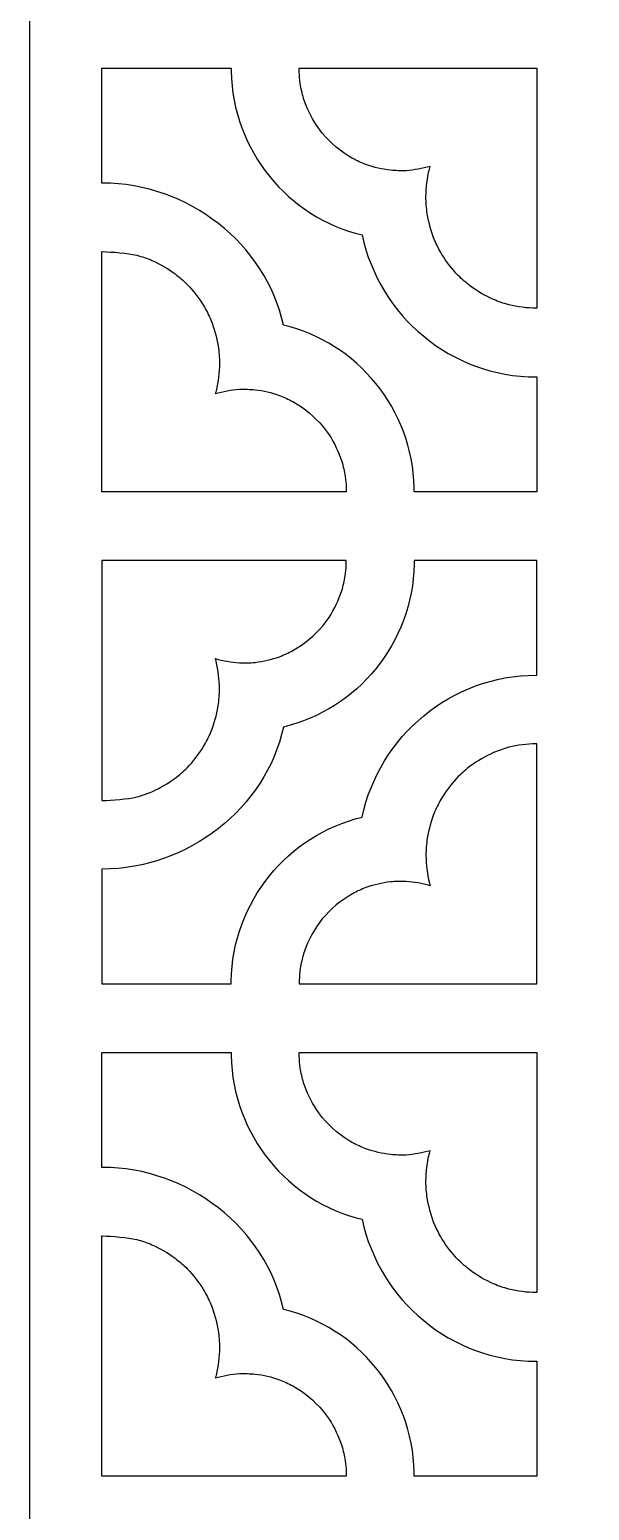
# Model space of a CAD drawing. Header units: centimetres. Extents: x -20.1 to -15.7, y -9 to 9.
# Drawn here: x -20.085 to -18.515, y 0.584 to 4.736 of the extents above; entities that cross this region are included whole.
import ezdxf

# ---------------------------------------------------------------- set-up
doc = ezdxf.new("R2010")
doc.units = ezdxf.units.CM
doc.header["$MEASUREMENT"] = 0
doc.layers.add('layer 1', color=7, linetype='Continuous')

msp = doc.modelspace()

# ---------------------------------------------------------------- linework, layer by layer
at = {"layer": 'layer 1', "color": 250}
for points, knots in [([(-20.08518, 9.00078), (-20.08518, 9.00078), (-15.65871, 9.00078), (-15.65871, 9.00078), (-15.65871, 9.00078), (-15.65871, 9.00078), (-15.65871, -9.00021), (-15.65871, -9.00021), (-15.65871, -9.00021), (-15.65871, -9.00021), (-20.08518, -9.00021), (-20.08518, -9.00021), (-20.08518, -9.00021), (-20.08518, -9.00021), (-20.08518, 9.00078), (-20.08518, 9.00078)], [0, 0, 0, 0, 0.2, 0.2, 0.2, 0.2, 0.4, 0.4, 0.4, 0.4, 0.6, 0.6, 0.6, 0.6, 1, 1, 1, 1]), ([(-19.00629, 3.43991), (-19.00629, 3.43991), (-18.66243, 3.43991), (-18.66243, 3.43991), (-18.66243, 3.43991), (-18.66243, 3.43991), (-18.66243, 3.76186), (-18.66243, 3.76186), (-18.66243, 3.76186), (-18.66362, 3.76186), (-18.66441, 3.76186), (-18.66454, 3.76186), (-18.66454, 3.76186), (-18.90349, 3.76186), (-19.10415, 3.93295), (-19.15284, 4.16012), (-19.15284, 4.16012), (-19.36021, 4.20938), (-19.51605, 4.39642), (-19.51996, 4.61979), (-19.51996, 4.61979), (-19.51998, 4.62088), (-19.52, 4.62408), (-19.52001, 4.62762), (-19.52001, 4.62762), (-19.52001, 4.62762), (-19.88259, 4.62762), (-19.88259, 4.62762), (-19.88259, 4.62762), (-19.88259, 4.62762), (-19.88259, 4.30563), (-19.88259, 4.30563), (-19.88259, 4.30563), (-19.88152, 4.30563), (-19.8807, 4.30563), (-19.88049, 4.30563), (-19.88049, 4.30563), (-19.64154, 4.30563), (-19.42214, 4.13455), (-19.37345, 3.90737), (-19.37345, 3.90737), (-19.16695, 3.85832), (-19.01155, 3.67264), (-19.00639, 3.45052), (-19.00639, 3.45052), (-19.00635, 3.44874), (-19.00631, 3.44432), (-19.00629, 3.43991)], [0, 0, 0, 0, 0.0769231, 0.0769231, 0.0769231, 0.0769231, 0.1538462, 0.1538462, 0.1538462, 0.1538462, 0.2307692, 0.2307692, 0.2307692, 0.2307692, 0.3076923, 0.3076923, 0.3076923, 0.3076923, 0.3846154, 0.3846154, 0.3846154, 0.3846154, 0.4615385, 0.4615385, 0.4615385, 0.4615385, 0.5384615, 0.5384615, 0.5384615, 0.5384615, 0.6153846, 0.6153846, 0.6153846, 0.6153846, 0.6923077, 0.6923077, 0.6923077, 0.6923077, 0.7692308, 0.7692308, 0.7692308, 0.7692308, 0.8461538, 0.8461538, 0.8461538, 0.8461538, 1, 1, 1, 1]), ([(-19.3292, 4.62762), (-19.32917, 4.62306), (-19.32911, 4.61863), (-19.32905, 4.61693), (-19.32905, 4.61693), (-19.32866, 4.60629), (-19.32777, 4.5956), (-19.32636, 4.5845), (-19.32636, 4.5845), (-19.32384, 4.57028), (-19.32077, 4.55686), (-19.31685, 4.54297), (-19.31685, 4.54297), (-19.30762, 4.51547), (-19.29643, 4.49206), (-19.28091, 4.46762), (-19.28091, 4.46762), (-19.28091, 4.46762), (-19.26437, 4.44529), (-19.26437, 4.44529), (-19.26437, 4.44529), (-19.23914, 4.41587), (-19.21307, 4.39408), (-19.17969, 4.37464), (-19.17969, 4.37464), (-19.1672, 4.36816), (-19.15497, 4.36256), (-19.14191, 4.35734), (-19.14191, 4.35734), (-19.11894, 4.34945), (-19.0975, 4.34448), (-19.07344, 4.34137), (-19.07344, 4.34137), (-19.05858, 4.34022), (-19.0444, 4.33987), (-19.0295, 4.34025), (-19.0295, 4.34025), (-19.00583, 4.34208), (-18.98458, 4.3458), (-18.96184, 4.35222), (-18.96184, 4.35222), (-18.96259, 4.34973), (-18.96332, 4.34723), (-18.96403, 4.3447), (-18.96403, 4.3447), (-18.97008, 4.31829), (-18.97307, 4.29396), (-18.97375, 4.26686), (-18.97375, 4.26686), (-18.97335, 4.25071), (-18.97221, 4.23536), (-18.97018, 4.21932), (-18.97018, 4.21932), (-18.96557, 4.19335), (-18.95911, 4.1703), (-18.9495, 4.14575), (-18.9495, 4.14575), (-18.94323, 4.13176), (-18.9366, 4.1187), (-18.92901, 4.10539), (-18.92901, 4.10539), (-18.91514, 4.08356), (-18.90062, 4.0649), (-18.88291, 4.04613), (-18.88291, 4.04613), (-18.87194, 4.03555), (-18.86096, 4.02593), (-18.84904, 4.01646), (-18.84904, 4.01646), (-18.8281, 4.00139), (-18.80777, 3.98954), (-18.78435, 3.97882), (-18.78435, 3.97882), (-18.77011, 3.97312), (-18.75626, 3.96837), (-18.74154, 3.96413), (-18.74154, 3.96413), (-18.71541, 3.95801), (-18.69134, 3.95499), (-18.66454, 3.9543), (-18.66454, 3.9543), (-18.66441, 3.9543), (-18.66363, 3.95431), (-18.66243, 3.95431), (-18.66243, 3.95431), (-18.66243, 3.95431), (-18.66243, 4.62762), (-18.66243, 4.62762), (-18.66243, 4.62762), (-18.66243, 4.62762), (-19.3292, 4.62762), (-19.3292, 4.62762)], [0, 0, 0, 0, 0.0416667, 0.0416667, 0.0416667, 0.0416667, 0.0833333, 0.0833333, 0.0833333, 0.0833333, 0.125, 0.125, 0.125, 0.125, 0.1666667, 0.1666667, 0.1666667, 0.1666667, 0.2083333, 0.2083333, 0.2083333, 0.2083333, 0.25, 0.25, 0.25, 0.25, 0.2916667, 0.2916667, 0.2916667, 0.2916667, 0.3333333, 0.3333333, 0.3333333, 0.3333333, 0.375, 0.375, 0.375, 0.375, 0.4166667, 0.4166667, 0.4166667, 0.4166667, 0.4583333, 0.4583333, 0.4583333, 0.4583333, 0.5, 0.5, 0.5, 0.5, 0.5416667, 0.5416667, 0.5416667, 0.5416667, 0.5833333, 0.5833333, 0.5833333, 0.5833333, 0.625, 0.625, 0.625, 0.625, 0.6666667, 0.6666667, 0.6666667, 0.6666667, 0.7083333, 0.7083333, 0.7083333, 0.7083333, 0.75, 0.75, 0.75, 0.75, 0.7916667, 0.7916667, 0.7916667, 0.7916667, 0.8333333, 0.8333333, 0.8333333, 0.8333333, 0.875, 0.875, 0.875, 0.875, 0.9166667, 0.9166667, 0.9166667, 0.9166667, 1, 1, 1, 1]), ([(-19.88259, 3.43991), (-19.88259, 3.43991), (-19.1971, 3.43991), (-19.1971, 3.43991), (-19.1971, 3.43991), (-19.19716, 3.44519), (-19.19724, 3.45078), (-19.19735, 3.45322), (-19.19735, 3.45322), (-19.19778, 3.46299), (-19.19864, 3.47282), (-19.19993, 3.48299), (-19.19993, 3.48299), (-19.20245, 3.49721), (-19.20552, 3.51063), (-19.20944, 3.52453), (-19.20944, 3.52453), (-19.21867, 3.55202), (-19.22986, 3.57543), (-19.24538, 3.59987), (-19.24538, 3.59987), (-19.24538, 3.59987), (-19.26192, 3.6222), (-19.26192, 3.6222), (-19.26192, 3.6222), (-19.28715, 3.65162), (-19.31322, 3.67341), (-19.3466, 3.69285), (-19.3466, 3.69285), (-19.35909, 3.69933), (-19.37132, 3.70493), (-19.38438, 3.71015), (-19.38438, 3.71015), (-19.40735, 3.71804), (-19.42879, 3.72301), (-19.45285, 3.72612), (-19.45285, 3.72612), (-19.46771, 3.72727), (-19.48189, 3.72762), (-19.49679, 3.72724), (-19.49679, 3.72724), (-19.52046, 3.72541), (-19.54171, 3.72169), (-19.56445, 3.71527), (-19.56445, 3.71527), (-19.5637, 3.71776), (-19.56297, 3.72026), (-19.56226, 3.72279), (-19.56226, 3.72279), (-19.55621, 3.7492), (-19.55322, 3.77353), (-19.55254, 3.80063), (-19.55254, 3.80063), (-19.55294, 3.81678), (-19.55408, 3.83213), (-19.55611, 3.84817), (-19.55611, 3.84817), (-19.56072, 3.87415), (-19.56718, 3.89719), (-19.57679, 3.92174), (-19.57679, 3.92174), (-19.58306, 3.93573), (-19.58969, 3.9488), (-19.59728, 3.9621), (-19.59728, 3.9621), (-19.61115, 3.98393), (-19.62567, 4.00259), (-19.64338, 4.02136), (-19.64338, 4.02136), (-19.65435, 4.03194), (-19.66533, 4.04156), (-19.67725, 4.05103), (-19.67725, 4.05103), (-19.69819, 4.06611), (-19.71852, 4.07795), (-19.74194, 4.08868), (-19.74194, 4.08868), (-19.75618, 4.09437), (-19.77003, 4.09912), (-19.78475, 4.10336), (-19.78475, 4.10336), (-19.81088, 4.10948), (-19.85369, 4.1125), (-19.88049, 4.11319), (-19.88049, 4.11319), (-19.8807, 4.11318), (-19.88152, 4.11318), (-19.88259, 4.11317), (-19.88259, 4.11317), (-19.88259, 4.11317), (-19.88259, 3.43991), (-19.88259, 3.43991)], [0, 0, 0, 0, 0.0416667, 0.0416667, 0.0416667, 0.0416667, 0.0833333, 0.0833333, 0.0833333, 0.0833333, 0.125, 0.125, 0.125, 0.125, 0.1666667, 0.1666667, 0.1666667, 0.1666667, 0.2083333, 0.2083333, 0.2083333, 0.2083333, 0.25, 0.25, 0.25, 0.25, 0.2916667, 0.2916667, 0.2916667, 0.2916667, 0.3333333, 0.3333333, 0.3333333, 0.3333333, 0.375, 0.375, 0.375, 0.375, 0.4166667, 0.4166667, 0.4166667, 0.4166667, 0.4583333, 0.4583333, 0.4583333, 0.4583333, 0.5, 0.5, 0.5, 0.5, 0.5416667, 0.5416667, 0.5416667, 0.5416667, 0.5833333, 0.5833333, 0.5833333, 0.5833333, 0.625, 0.625, 0.625, 0.625, 0.6666667, 0.6666667, 0.6666667, 0.6666667, 0.7083333, 0.7083333, 0.7083333, 0.7083333, 0.75, 0.75, 0.75, 0.75, 0.7916667, 0.7916667, 0.7916667, 0.7916667, 0.8333333, 0.8333333, 0.8333333, 0.8333333, 0.875, 0.875, 0.875, 0.875, 0.9166667, 0.9166667, 0.9166667, 0.9166667, 1, 1, 1, 1]), ([(-19.88259, 3.24753), (-19.88259, 3.24753), (-19.1971, 3.24753), (-19.1971, 3.24753), (-19.1971, 3.24753), (-19.19716, 3.24225), (-19.19724, 3.23666), (-19.19735, 3.23422), (-19.19735, 3.23422), (-19.19778, 3.22446), (-19.19864, 3.21463), (-19.19993, 3.20445), (-19.19993, 3.20445), (-19.20245, 3.19023), (-19.20552, 3.17682), (-19.20944, 3.16292), (-19.20944, 3.16292), (-19.21867, 3.13542), (-19.22986, 3.11201), (-19.24538, 3.08758), (-19.24538, 3.08758), (-19.24538, 3.08758), (-19.26192, 3.06525), (-19.26192, 3.06525), (-19.26192, 3.06525), (-19.28715, 3.03582), (-19.31322, 3.01404), (-19.3466, 2.9946), (-19.3466, 2.9946), (-19.35909, 2.98811), (-19.37132, 2.98251), (-19.38438, 2.97729), (-19.38438, 2.97729), (-19.40735, 2.96941), (-19.42879, 2.96443), (-19.45285, 2.96132), (-19.45285, 2.96132), (-19.46771, 2.96018), (-19.48189, 2.95982), (-19.49679, 2.96021), (-19.49679, 2.96021), (-19.52046, 2.96204), (-19.54171, 2.96576), (-19.56445, 2.97217), (-19.56445, 2.97217), (-19.5637, 2.96969), (-19.56297, 2.96718), (-19.56226, 2.96465), (-19.56226, 2.96465), (-19.55621, 2.93825), (-19.55322, 2.91392), (-19.55254, 2.88681), (-19.55254, 2.88681), (-19.55294, 2.87066), (-19.55408, 2.85531), (-19.55611, 2.83928), (-19.55611, 2.83928), (-19.56072, 2.8133), (-19.56718, 2.79025), (-19.57679, 2.7657), (-19.57679, 2.7657), (-19.58306, 2.75172), (-19.58969, 2.73865), (-19.59728, 2.72534), (-19.59728, 2.72534), (-19.61115, 2.70351), (-19.62567, 2.68486), (-19.64338, 2.66608), (-19.64338, 2.66608), (-19.65435, 2.65551), (-19.66533, 2.64589), (-19.67725, 2.63641), (-19.67725, 2.63641), (-19.69819, 2.62134), (-19.71852, 2.6095), (-19.74194, 2.59877), (-19.74194, 2.59877), (-19.75618, 2.59308), (-19.77003, 2.58833), (-19.78475, 2.58409), (-19.78475, 2.58409), (-19.81088, 2.57797), (-19.85369, 2.57495), (-19.88049, 2.57426), (-19.88049, 2.57426), (-19.8807, 2.57426), (-19.88152, 2.57427), (-19.88259, 2.57427), (-19.88259, 2.57427), (-19.88259, 2.57427), (-19.88259, 3.24753), (-19.88259, 3.24753)], [0, 0, 0, 0, 0.0416667, 0.0416667, 0.0416667, 0.0416667, 0.0833333, 0.0833333, 0.0833333, 0.0833333, 0.125, 0.125, 0.125, 0.125, 0.1666667, 0.1666667, 0.1666667, 0.1666667, 0.2083333, 0.2083333, 0.2083333, 0.2083333, 0.25, 0.25, 0.25, 0.25, 0.2916667, 0.2916667, 0.2916667, 0.2916667, 0.3333333, 0.3333333, 0.3333333, 0.3333333, 0.375, 0.375, 0.375, 0.375, 0.4166667, 0.4166667, 0.4166667, 0.4166667, 0.4583333, 0.4583333, 0.4583333, 0.4583333, 0.5, 0.5, 0.5, 0.5, 0.5416667, 0.5416667, 0.5416667, 0.5416667, 0.5833333, 0.5833333, 0.5833333, 0.5833333, 0.625, 0.625, 0.625, 0.625, 0.6666667, 0.6666667, 0.6666667, 0.6666667, 0.7083333, 0.7083333, 0.7083333, 0.7083333, 0.75, 0.75, 0.75, 0.75, 0.7916667, 0.7916667, 0.7916667, 0.7916667, 0.8333333, 0.8333333, 0.8333333, 0.8333333, 0.875, 0.875, 0.875, 0.875, 0.9166667, 0.9166667, 0.9166667, 0.9166667, 1, 1, 1, 1]), ([(-19.00629, 3.24753), (-19.00629, 3.24753), (-18.66243, 3.24753), (-18.66243, 3.24753), (-18.66243, 3.24753), (-18.66243, 3.24753), (-18.66243, 2.92558), (-18.66243, 2.92558), (-18.66243, 2.92558), (-18.66362, 2.92558), (-18.66441, 2.92559), (-18.66454, 2.92559), (-18.66454, 2.92559), (-18.90349, 2.92559), (-19.10415, 2.7545), (-19.15284, 2.52732), (-19.15284, 2.52732), (-19.36021, 2.47806), (-19.51605, 2.29102), (-19.51996, 2.06766), (-19.51996, 2.06766), (-19.51998, 2.06657), (-19.52, 2.06337), (-19.52001, 2.05983), (-19.52001, 2.05983), (-19.52001, 2.05983), (-19.88259, 2.05983), (-19.88259, 2.05983), (-19.88259, 2.05983), (-19.88259, 2.05983), (-19.88259, 2.38182), (-19.88259, 2.38182), (-19.88259, 2.38182), (-19.88152, 2.38182), (-19.8807, 2.38181), (-19.88049, 2.38181), (-19.88049, 2.38181), (-19.64154, 2.38181), (-19.42214, 2.5529), (-19.37345, 2.78008), (-19.37345, 2.78008), (-19.16695, 2.82913), (-19.01155, 3.0148), (-19.00639, 3.23693), (-19.00639, 3.23693), (-19.00635, 3.2387), (-19.00631, 3.24312), (-19.00629, 3.24753)], [0, 0, 0, 0, 0.0769231, 0.0769231, 0.0769231, 0.0769231, 0.1538462, 0.1538462, 0.1538462, 0.1538462, 0.2307692, 0.2307692, 0.2307692, 0.2307692, 0.3076923, 0.3076923, 0.3076923, 0.3076923, 0.3846154, 0.3846154, 0.3846154, 0.3846154, 0.4615385, 0.4615385, 0.4615385, 0.4615385, 0.5384615, 0.5384615, 0.5384615, 0.5384615, 0.6153846, 0.6153846, 0.6153846, 0.6153846, 0.6923077, 0.6923077, 0.6923077, 0.6923077, 0.7692308, 0.7692308, 0.7692308, 0.7692308, 0.8461538, 0.8461538, 0.8461538, 0.8461538, 1, 1, 1, 1]), ([(-19.3292, 2.05983), (-19.32917, 2.06438), (-19.32911, 2.06882), (-19.32905, 2.07052), (-19.32905, 2.07052), (-19.32866, 2.08116), (-19.32777, 2.09184), (-19.32636, 2.10295), (-19.32636, 2.10295), (-19.32384, 2.11716), (-19.32077, 2.13058), (-19.31685, 2.14448), (-19.31685, 2.14448), (-19.30762, 2.17198), (-19.29643, 2.19539), (-19.28091, 2.21982), (-19.28091, 2.21982), (-19.28091, 2.21982), (-19.26437, 2.24215), (-19.26437, 2.24215), (-19.26437, 2.24215), (-19.23914, 2.27158), (-19.21307, 2.29336), (-19.17969, 2.3128), (-19.17969, 2.3128), (-19.1672, 2.31929), (-19.15497, 2.32489), (-19.14191, 2.33011), (-19.14191, 2.33011), (-19.11894, 2.33799), (-19.0975, 2.34297), (-19.07344, 2.34607), (-19.07344, 2.34607), (-19.05858, 2.34722), (-19.0444, 2.34758), (-19.0295, 2.34719), (-19.0295, 2.34719), (-19.00583, 2.34536), (-18.98458, 2.34164), (-18.96184, 2.33523), (-18.96184, 2.33523), (-18.96259, 2.33771), (-18.96332, 2.34022), (-18.96403, 2.34275), (-18.96403, 2.34275), (-18.97008, 2.36915), (-18.97307, 2.39348), (-18.97375, 2.42059), (-18.97375, 2.42059), (-18.97335, 2.43674), (-18.97221, 2.45209), (-18.97018, 2.46812), (-18.97018, 2.46812), (-18.96557, 2.4941), (-18.95911, 2.51715), (-18.9495, 2.5417), (-18.9495, 2.5417), (-18.94323, 2.55568), (-18.9366, 2.56875), (-18.92901, 2.58206), (-18.92901, 2.58206), (-18.91514, 2.60389), (-18.90062, 2.62254), (-18.88291, 2.64132), (-18.88291, 2.64132), (-18.87194, 2.65189), (-18.86096, 2.66151), (-18.84904, 2.67099), (-18.84904, 2.67099), (-18.8281, 2.68606), (-18.80777, 2.6979), (-18.78435, 2.70863), (-18.78435, 2.70863), (-18.77011, 2.71432), (-18.75626, 2.71907), (-18.74154, 2.72331), (-18.74154, 2.72331), (-18.71541, 2.72944), (-18.69134, 2.73245), (-18.66454, 2.73314), (-18.66454, 2.73314), (-18.66441, 2.73314), (-18.66363, 2.73314), (-18.66243, 2.73313), (-18.66243, 2.73313), (-18.66243, 2.73313), (-18.66243, 2.05983), (-18.66243, 2.05983), (-18.66243, 2.05983), (-18.66243, 2.05983), (-19.3292, 2.05983), (-19.3292, 2.05983)], [0, 0, 0, 0, 0.0416667, 0.0416667, 0.0416667, 0.0416667, 0.0833333, 0.0833333, 0.0833333, 0.0833333, 0.125, 0.125, 0.125, 0.125, 0.1666667, 0.1666667, 0.1666667, 0.1666667, 0.2083333, 0.2083333, 0.2083333, 0.2083333, 0.25, 0.25, 0.25, 0.25, 0.2916667, 0.2916667, 0.2916667, 0.2916667, 0.3333333, 0.3333333, 0.3333333, 0.3333333, 0.375, 0.375, 0.375, 0.375, 0.4166667, 0.4166667, 0.4166667, 0.4166667, 0.4583333, 0.4583333, 0.4583333, 0.4583333, 0.5, 0.5, 0.5, 0.5, 0.5416667, 0.5416667, 0.5416667, 0.5416667, 0.5833333, 0.5833333, 0.5833333, 0.5833333, 0.625, 0.625, 0.625, 0.625, 0.6666667, 0.6666667, 0.6666667, 0.6666667, 0.7083333, 0.7083333, 0.7083333, 0.7083333, 0.75, 0.75, 0.75, 0.75, 0.7916667, 0.7916667, 0.7916667, 0.7916667, 0.8333333, 0.8333333, 0.8333333, 0.8333333, 0.875, 0.875, 0.875, 0.875, 0.9166667, 0.9166667, 0.9166667, 0.9166667, 1, 1, 1, 1]), ([(-19.00629, 0.67974), (-19.00629, 0.67974), (-18.66243, 0.67974), (-18.66243, 0.67974), (-18.66243, 0.67974), (-18.66243, 0.67974), (-18.66243, 1.00168), (-18.66243, 1.00168), (-18.66243, 1.00168), (-18.66362, 1.00168), (-18.66441, 1.00168), (-18.66454, 1.00168), (-18.66454, 1.00168), (-18.90349, 1.00168), (-19.10415, 1.17277), (-19.15284, 1.39995), (-19.15284, 1.39995), (-19.36021, 1.4492), (-19.51605, 1.63624), (-19.51996, 1.85961), (-19.51996, 1.85961), (-19.51998, 1.8607), (-19.52, 1.8639), (-19.52001, 1.86744), (-19.52001, 1.86744), (-19.52001, 1.86744), (-19.88259, 1.86744), (-19.88259, 1.86744), (-19.88259, 1.86744), (-19.88259, 1.86744), (-19.88259, 1.54545), (-19.88259, 1.54545), (-19.88259, 1.54545), (-19.88152, 1.54545), (-19.8807, 1.54546), (-19.88049, 1.54546), (-19.88049, 1.54546), (-19.64154, 1.54546), (-19.42214, 1.37437), (-19.37345, 1.14719), (-19.37345, 1.14719), (-19.16695, 1.09814), (-19.01155, 0.91246), (-19.00639, 0.69034), (-19.00639, 0.69034), (-19.00635, 0.68857), (-19.00631, 0.68414), (-19.00629, 0.67974)], [0, 0, 0, 0, 0.0769231, 0.0769231, 0.0769231, 0.0769231, 0.1538462, 0.1538462, 0.1538462, 0.1538462, 0.2307692, 0.2307692, 0.2307692, 0.2307692, 0.3076923, 0.3076923, 0.3076923, 0.3076923, 0.3846154, 0.3846154, 0.3846154, 0.3846154, 0.4615385, 0.4615385, 0.4615385, 0.4615385, 0.5384615, 0.5384615, 0.5384615, 0.5384615, 0.6153846, 0.6153846, 0.6153846, 0.6153846, 0.6923077, 0.6923077, 0.6923077, 0.6923077, 0.7692308, 0.7692308, 0.7692308, 0.7692308, 0.8461538, 0.8461538, 0.8461538, 0.8461538, 1, 1, 1, 1]), ([(-19.3292, 1.86744), (-19.32917, 1.86289), (-19.32911, 1.85845), (-19.32905, 1.85675), (-19.32905, 1.85675), (-19.32866, 1.84611), (-19.32777, 1.83542), (-19.32636, 1.82432), (-19.32636, 1.82432), (-19.32384, 1.8101), (-19.32077, 1.79668), (-19.31685, 1.78279), (-19.31685, 1.78279), (-19.30762, 1.75529), (-19.29643, 1.73188), (-19.28091, 1.70745), (-19.28091, 1.70745), (-19.28091, 1.70745), (-19.26437, 1.68511), (-19.26437, 1.68511), (-19.26437, 1.68511), (-19.23914, 1.65569), (-19.21307, 1.6339), (-19.17969, 1.61447), (-19.17969, 1.61447), (-19.1672, 1.60798), (-19.15497, 1.60238), (-19.14191, 1.59716), (-19.14191, 1.59716), (-19.11894, 1.58927), (-19.0975, 1.5843), (-19.07344, 1.58119), (-19.07344, 1.58119), (-19.05858, 1.58004), (-19.0444, 1.57969), (-19.0295, 1.58008), (-19.0295, 1.58008), (-19.00583, 1.5819), (-18.98458, 1.58563), (-18.96184, 1.59204), (-18.96184, 1.59204), (-18.96259, 1.58955), (-18.96332, 1.58705), (-18.96403, 1.58452), (-18.96403, 1.58452), (-18.97008, 1.55811), (-18.97307, 1.53378), (-18.97375, 1.50668), (-18.97375, 1.50668), (-18.97335, 1.49053), (-18.97221, 1.47518), (-18.97018, 1.45915), (-18.97018, 1.45915), (-18.96557, 1.43317), (-18.95911, 1.41012), (-18.9495, 1.38557), (-18.9495, 1.38557), (-18.94323, 1.37159), (-18.9366, 1.35852), (-18.92901, 1.34521), (-18.92901, 1.34521), (-18.91514, 1.32338), (-18.90062, 1.30473), (-18.88291, 1.28595), (-18.88291, 1.28595), (-18.87194, 1.27537), (-18.86096, 1.26576), (-18.84904, 1.25628), (-18.84904, 1.25628), (-18.8281, 1.24121), (-18.80777, 1.22937), (-18.78435, 1.21864), (-18.78435, 1.21864), (-18.77011, 1.21294), (-18.75626, 1.2082), (-18.74154, 1.20395), (-18.74154, 1.20395), (-18.71541, 1.19783), (-18.69134, 1.19481), (-18.66454, 1.19412), (-18.66454, 1.19412), (-18.66441, 1.19413), (-18.66363, 1.19413), (-18.66243, 1.19413), (-18.66243, 1.19413), (-18.66243, 1.19413), (-18.66243, 1.86744), (-18.66243, 1.86744), (-18.66243, 1.86744), (-18.66243, 1.86744), (-19.3292, 1.86744), (-19.3292, 1.86744)], [0, 0, 0, 0, 0.0416667, 0.0416667, 0.0416667, 0.0416667, 0.0833333, 0.0833333, 0.0833333, 0.0833333, 0.125, 0.125, 0.125, 0.125, 0.1666667, 0.1666667, 0.1666667, 0.1666667, 0.2083333, 0.2083333, 0.2083333, 0.2083333, 0.25, 0.25, 0.25, 0.25, 0.2916667, 0.2916667, 0.2916667, 0.2916667, 0.3333333, 0.3333333, 0.3333333, 0.3333333, 0.375, 0.375, 0.375, 0.375, 0.4166667, 0.4166667, 0.4166667, 0.4166667, 0.4583333, 0.4583333, 0.4583333, 0.4583333, 0.5, 0.5, 0.5, 0.5, 0.5416667, 0.5416667, 0.5416667, 0.5416667, 0.5833333, 0.5833333, 0.5833333, 0.5833333, 0.625, 0.625, 0.625, 0.625, 0.6666667, 0.6666667, 0.6666667, 0.6666667, 0.7083333, 0.7083333, 0.7083333, 0.7083333, 0.75, 0.75, 0.75, 0.75, 0.7916667, 0.7916667, 0.7916667, 0.7916667, 0.8333333, 0.8333333, 0.8333333, 0.8333333, 0.875, 0.875, 0.875, 0.875, 0.9166667, 0.9166667, 0.9166667, 0.9166667, 1, 1, 1, 1]), ([(-19.88259, 0.67974), (-19.88259, 0.67974), (-19.1971, 0.67974), (-19.1971, 0.67974), (-19.1971, 0.67974), (-19.19716, 0.68501), (-19.19724, 0.6906), (-19.19735, 0.69304), (-19.19735, 0.69304), (-19.19778, 0.70281), (-19.19864, 0.71264), (-19.19993, 0.72282), (-19.19993, 0.72282), (-19.20245, 0.73703), (-19.20552, 0.75045), (-19.20944, 0.76435), (-19.20944, 0.76435), (-19.21867, 0.79185), (-19.22986, 0.81525), (-19.24538, 0.83969), (-19.24538, 0.83969), (-19.24538, 0.83969), (-19.26192, 0.86202), (-19.26192, 0.86202), (-19.26192, 0.86202), (-19.28715, 0.89144), (-19.31322, 0.91323), (-19.3466, 0.93267), (-19.3466, 0.93267), (-19.35909, 0.93915), (-19.37132, 0.94475), (-19.38438, 0.94997), (-19.38438, 0.94997), (-19.40735, 0.95786), (-19.42879, 0.96284), (-19.45285, 0.96594), (-19.45285, 0.96594), (-19.46771, 0.96709), (-19.48189, 0.96744), (-19.49679, 0.96706), (-19.49679, 0.96706), (-19.52046, 0.96523), (-19.54171, 0.96151), (-19.56445, 0.9551), (-19.56445, 0.9551), (-19.5637, 0.95758), (-19.56297, 0.96009), (-19.56226, 0.96262), (-19.56226, 0.96262), (-19.55621, 0.98902), (-19.55322, 1.01335), (-19.55254, 1.04045), (-19.55254, 1.04045), (-19.55294, 1.05661), (-19.55408, 1.07196), (-19.55611, 1.08799), (-19.55611, 1.08799), (-19.56072, 1.11397), (-19.56718, 1.13702), (-19.57679, 1.16156), (-19.57679, 1.16156), (-19.58306, 1.17555), (-19.58969, 1.18862), (-19.59728, 1.20193), (-19.59728, 1.20193), (-19.61115, 1.22376), (-19.62567, 1.24241), (-19.64338, 1.26119), (-19.64338, 1.26119), (-19.65435, 1.27176), (-19.66533, 1.28138), (-19.67725, 1.29085), (-19.67725, 1.29085), (-19.69819, 1.30593), (-19.71852, 1.31777), (-19.74194, 1.3285), (-19.74194, 1.3285), (-19.75618, 1.33419), (-19.77003, 1.33894), (-19.78475, 1.34318), (-19.78475, 1.34318), (-19.81088, 1.3493), (-19.85369, 1.35232), (-19.88049, 1.35301), (-19.88049, 1.35301), (-19.8807, 1.35301), (-19.88152, 1.353), (-19.88259, 1.35299), (-19.88259, 1.35299), (-19.88259, 1.35299), (-19.88259, 0.67974), (-19.88259, 0.67974)], [0, 0, 0, 0, 0.0416667, 0.0416667, 0.0416667, 0.0416667, 0.0833333, 0.0833333, 0.0833333, 0.0833333, 0.125, 0.125, 0.125, 0.125, 0.1666667, 0.1666667, 0.1666667, 0.1666667, 0.2083333, 0.2083333, 0.2083333, 0.2083333, 0.25, 0.25, 0.25, 0.25, 0.2916667, 0.2916667, 0.2916667, 0.2916667, 0.3333333, 0.3333333, 0.3333333, 0.3333333, 0.375, 0.375, 0.375, 0.375, 0.4166667, 0.4166667, 0.4166667, 0.4166667, 0.4583333, 0.4583333, 0.4583333, 0.4583333, 0.5, 0.5, 0.5, 0.5, 0.5416667, 0.5416667, 0.5416667, 0.5416667, 0.5833333, 0.5833333, 0.5833333, 0.5833333, 0.625, 0.625, 0.625, 0.625, 0.6666667, 0.6666667, 0.6666667, 0.6666667, 0.7083333, 0.7083333, 0.7083333, 0.7083333, 0.75, 0.75, 0.75, 0.75, 0.7916667, 0.7916667, 0.7916667, 0.7916667, 0.8333333, 0.8333333, 0.8333333, 0.8333333, 0.875, 0.875, 0.875, 0.875, 0.9166667, 0.9166667, 0.9166667, 0.9166667, 1, 1, 1, 1])]:
    msp.add_open_spline(points, degree=3, knots=knots, dxfattribs=at)

doc.saveas('drawing.dxf')
